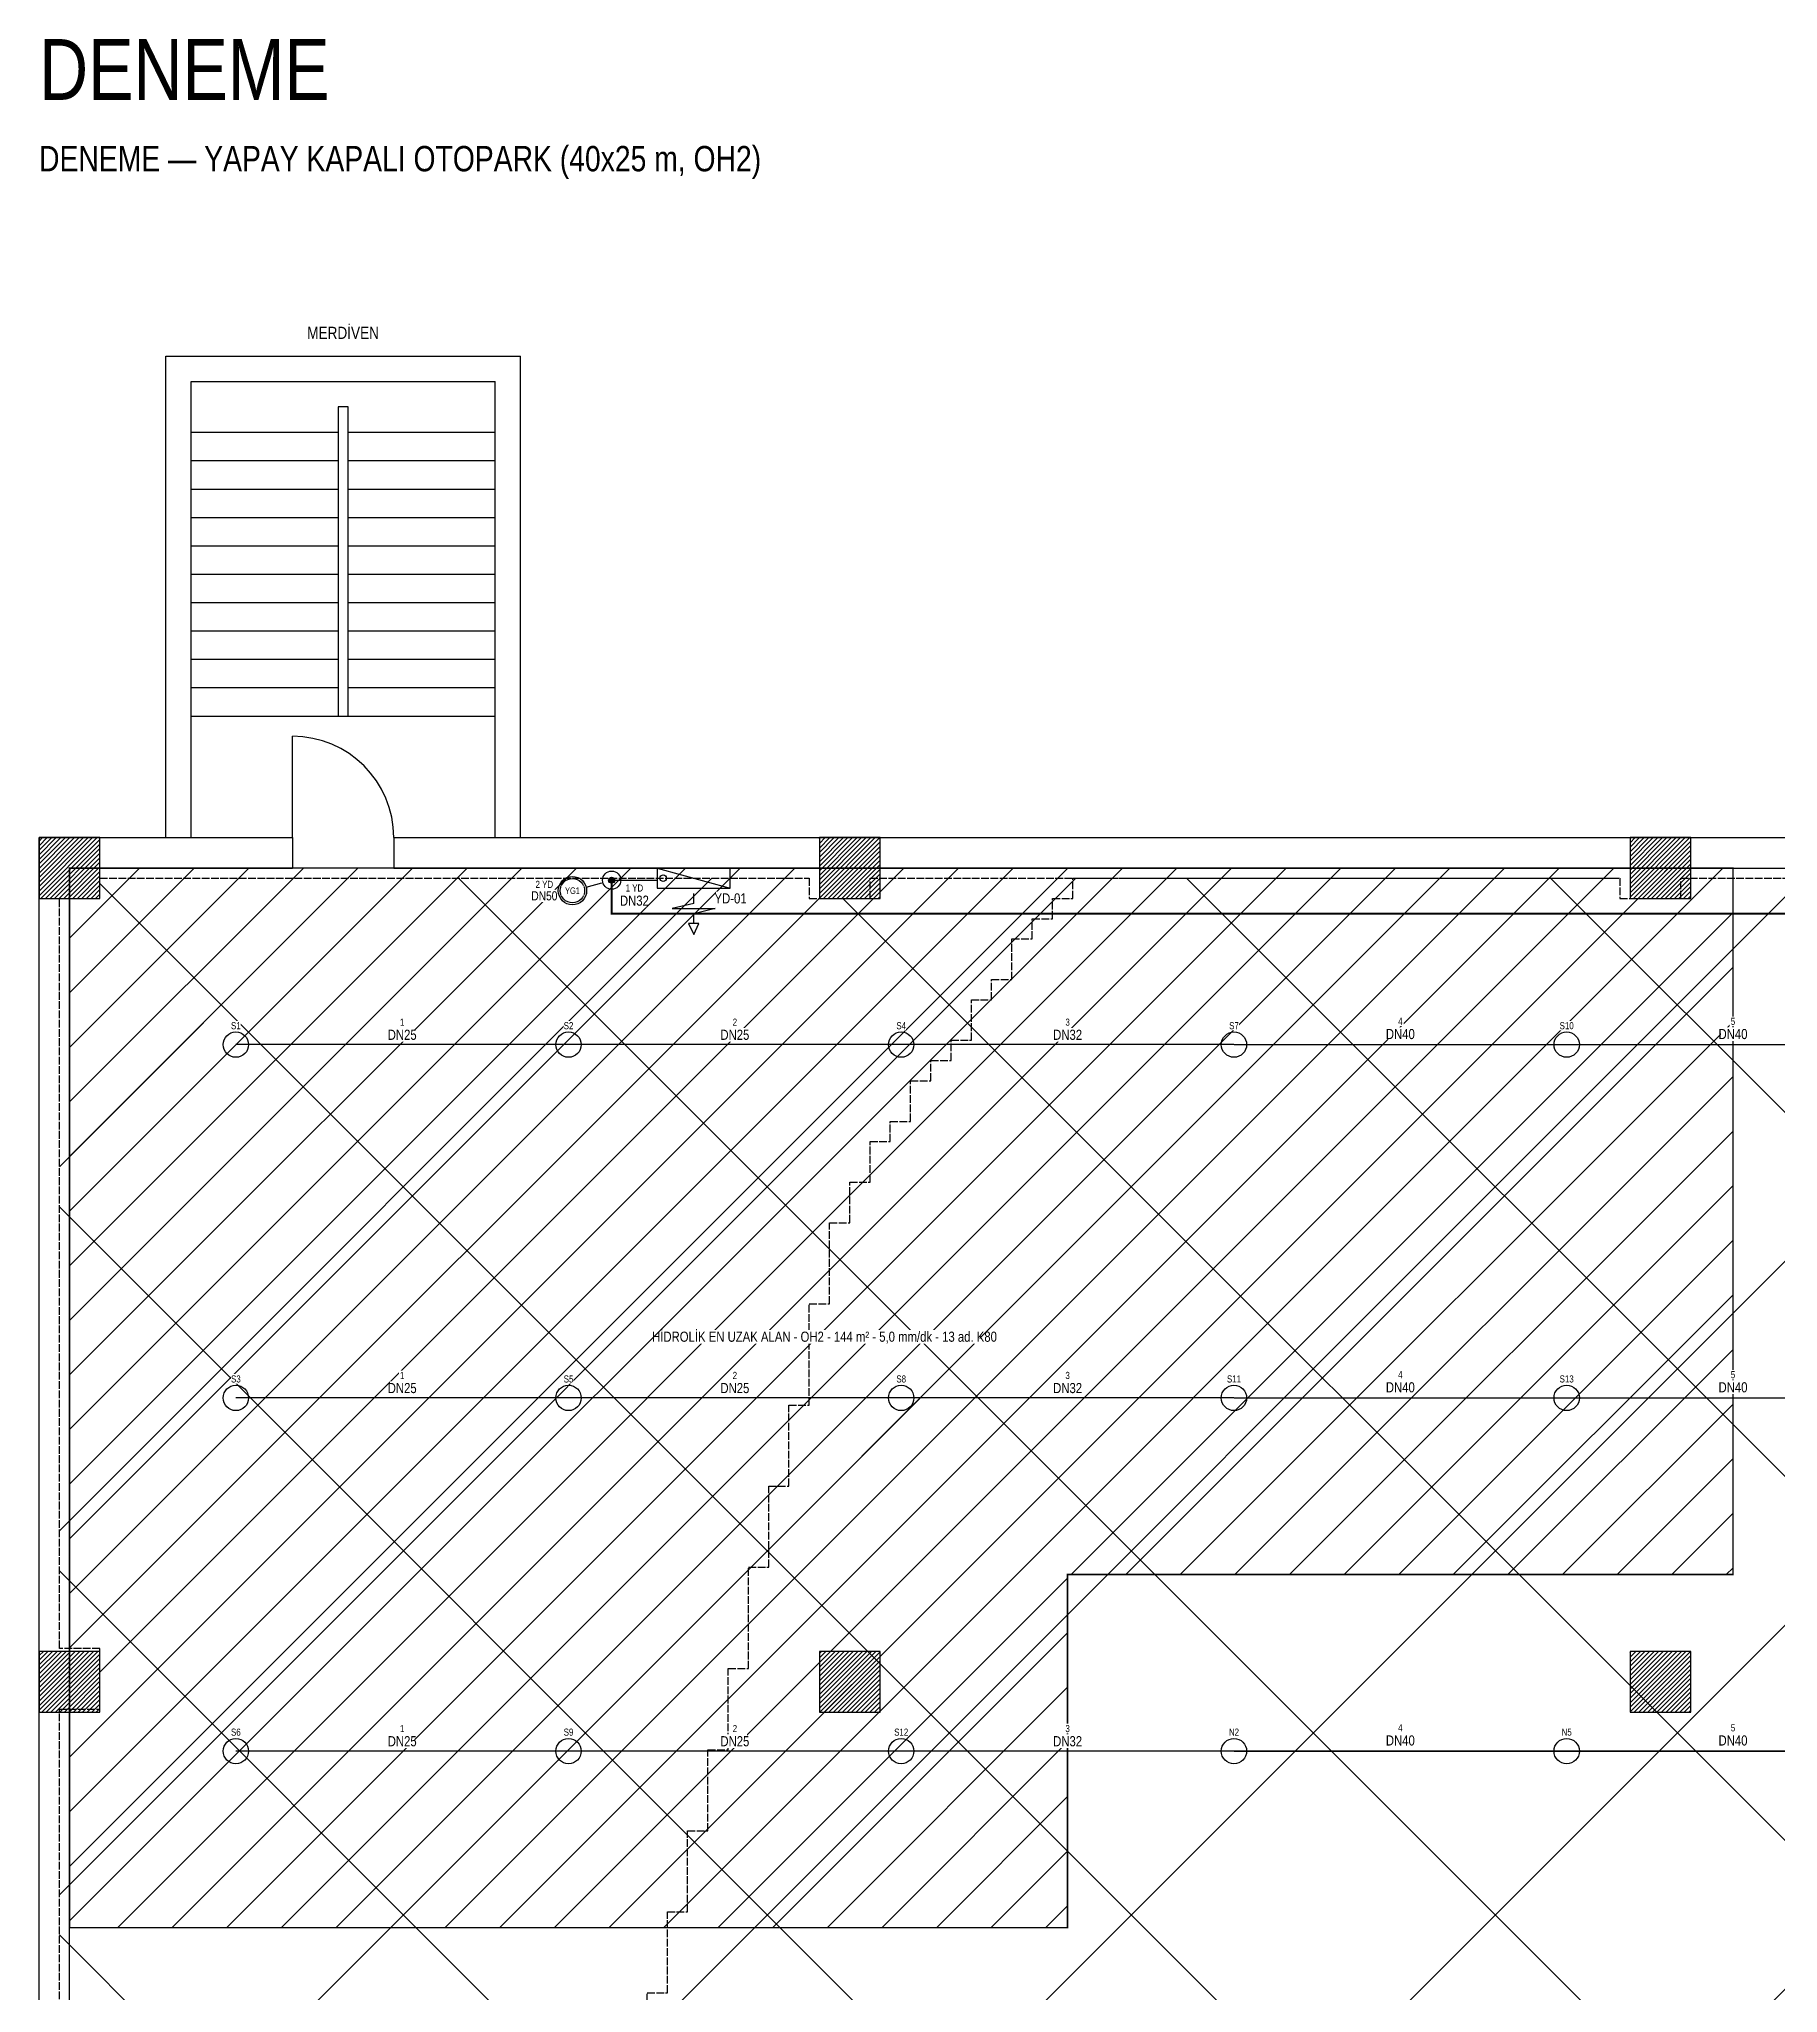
# Model space of a CAD drawing. Header units: centimetres. Extents: x 0 to 9130, y -568 to 3288.
# Drawn here: x 0 to 1716, y 1360 to 3288 of the extents above; entities that cross this region are included whole.
import ezdxf
from ezdxf.enums import TextEntityAlignment as Align

# ---------------------------------------------------------------- set-up
doc = ezdxf.new("R2010")
doc.units = ezdxf.units.CM
doc.linetypes.add('DASHED', pattern=[1.524, 1.27, -0.254])
for name, color, linetype in [('ROTAS-MIMARI-DUVAR', 8, 'Continuous'), ('ROTAS-MIMARI-KAPI', 8, 'Continuous'), ('ROTAS-MIMARI-KOLON', 8, 'Continuous'), ('ROTAS-MIMARI-KOLON-TARAMA', 9, 'Continuous'), ('ROTAS-MIMARI-MAHAL', 7, 'Continuous'), ('ROTAS-MIMARI-MERDIVEN', 8, 'Continuous'), ('ROTAS-YANGIN-BASLIK', 7, 'Continuous'), ('ROTAS-YANGIN-DOLAP', 1, 'Continuous'), ('ROTAS-YANGIN-DOLAP-BORU', 1, 'Continuous'), ('ROTAS-YANGIN-DOLAP-CAP', 1, 'Continuous'), ('ROTAS-YANGIN-DOLAP-ERISIM', 3, 'DASHED'), ('ROTAS-YANGIN-DOLAP-KAPSAMA', 3, 'Continuous'), ('ROTAS-YANGIN-DOLAP-KOLON', 6, 'Continuous'), ('ROTAS-YANGIN-DOLAP-YAZI', 1, 'Continuous'), ('ROTAS-YANGIN-DUGUM', 3, 'Continuous'), ('ROTAS-YANGIN-HIDROLIK-ALAN', 2, 'Continuous'), ('ROTAS-YANGIN-HIDROLIK-TARAMA', 8, 'Continuous'), ('ROTAS-YANGIN-SPR-BORU', 140, 'Continuous'), ('ROTAS-YANGIN-SPR-CAP', 141, 'Continuous'), ('ROTAS-YANGIN-SPRINKLER', 15, 'Continuous')]:
    doc.layers.add(name, color=color, linetype=linetype)
doc.styles.add('ROTAS', font='arial.ttf')

# ---------------------------------------------------------------- blocks, each defined once
blk = doc.blocks.new('ROTAS-SPR-DIK')
blk.add_circle((0, 0), 12.5)
blk = doc.blocks.new('ROTAS-YANGIN-DOLABI-PLAN')
for p, q in [((0, 32.8), (-5, 22)), ((-5, 22), (5, 22)), ((5, 22), (0, 32.8)), ((0, 22), (0, 12.3)), ((-21.2, 7.3), (0, 12.3)), ((21.2, 7.3), (-21.2, 7.3)), ((0, 2.3), (21.2, 7.3)), ((0, 2.3), (0, -7.8)), ((36, -32.8), (-36, -12.8)), ((30, -22.8), (30, -22.8))]:
    blk.add_line(p, q)
for points in [[(-36, -12.8), (-36, -32.8), (36, -32.8), (36, -12.8), (-36, -12.8)], [(36, -32.8), (-36, -12.8), (-36, -32.8), (36, -32.8)]]:
    blk.add_lwpolyline(points)
blk.add_circle((30, -22.8), 3.25)
at = {"style": 'ROTAS'}
blk.add_attdef('NO', text='', height=6, dxfattribs=at).set_placement((0, 35.8), align=Align.BOTTOM_CENTER)
blk = doc.blocks.new('ROTAS-SPR-KOLON')
blk.add_hatch(color=7).paths.add_polyline_path([(3, 0), (2.8, 1.1), (2.1, 2.1), (1.1, 2.8), (0, 3), (-1.1, 2.8), (-2.1, 2.1), (-2.8, 1.1), (-3, 0), (-2.8, -1.1), (-2.1, -2.1), (-1.1, -2.8), (0, -3), (1.1, -2.8), (2.1, -2.1), (2.8, -1.1)])
for radius in [9, 3]:
    blk.add_circle((0, 0), radius)

msp = doc.modelspace()

# ---------------------------------------------------------------- hatches: boundary and pattern name
at = {"layer": 'ROTAS-MIMARI-KOLON-TARAMA'}
h = msp.add_hatch(dxfattribs=at)
h.set_pattern_fill('ANSI31')
h.paths.add_polyline_path([(0, 2440), (60, 2440), (60, 2500), (0, 2500)])
h = msp.add_hatch(dxfattribs=at)
h.set_pattern_fill('ANSI31')
h.paths.add_polyline_path([(770, 2440), (830, 2440), (830, 2500), (770, 2500)])
h = msp.add_hatch(dxfattribs=at)
h.set_pattern_fill('ANSI31')
h.paths.add_polyline_path([(1570, 2440), (1630, 2440), (1630, 2500), (1570, 2500)])
h = msp.add_hatch(dxfattribs=at)
h.set_pattern_fill('ANSI31')
h.paths.add_polyline_path([(0, 1637), (60, 1637), (60, 1697), (0, 1697)])
h = msp.add_hatch(dxfattribs=at)
h.set_pattern_fill('ANSI31')
h.paths.add_polyline_path([(770, 1637), (830, 1637), (830, 1697), (770, 1697)])
h = msp.add_hatch(dxfattribs=at)
h.set_pattern_fill('ANSI31')
h.paths.add_polyline_path([(1570, 1637), (1630, 1637), (1630, 1697), (1570, 1697)])
at = {"layer": 'ROTAS-YANGIN-DOLAP-KAPSAMA'}
h = msp.add_hatch(dxfattribs=at)
h.set_pattern_fill('ANSI37', scale=80)
h.paths.add_polyline_path([(20, 860), (20, 1640), (60, 1640), (60, 1700), (20, 1700), (20, 2440), (60, 2440), (60, 2460), (760, 2460), (760, 2440), (820, 2440), (820, 2460), (1560, 2460), (1560, 2440), (1620, 2440), (1620, 2460), (2360, 2460), (2360, 2440), (2420, 2440), (2420, 2460), (3160, 2460), (3160, 2440), (3220, 2440), (3220, 2460), (3940, 2460), (3940, 2440), (3960, 2440), (3960, 1700), (3940, 1700), (3940, 1640), (3960, 1640), (3960, 860), (3940, 860), (3940, 800), (3960, 800), (3960, 60), (3940, 60), (3940, 20), (3220, 20), (3220, 60), (3160, 60), (3160, 20), (2420, 20), (2420, 60), (2360, 60), (2360, 20), (1620, 20), (1620, 60), (1560, 60), (1560, 20), (820, 20), (820, 60), (760, 60), (760, 20), (60, 20), (60, 60), (20, 60), (20, 800), (60, 800), (60, 860)])
h.paths.add_polyline_path([(1560, 1700), (1560, 1640), (1620, 1640), (1620, 1700)], flags=0)
h.paths.add_polyline_path([(1620, 860), (1560, 860), (1560, 800), (1620, 800)], flags=0)
h.paths.add_polyline_path([(760, 1700), (760, 1640), (820, 1640), (820, 1700)], flags=0)
h.paths.add_polyline_path([(760, 860), (760, 800), (820, 800), (820, 860)], flags=0)
h.paths.add_polyline_path([(2360, 800), (2420, 800), (2420, 860), (2360, 860)], flags=0)
h.paths.add_polyline_path([(2360, 1640), (2420, 1640), (2420, 1700), (2360, 1700)], flags=0)
h.paths.add_polyline_path([(3220, 800), (3220, 860), (3160, 860), (3160, 800)], flags=0)
h.paths.add_polyline_path([(3160, 1640), (3220, 1640), (3220, 1700), (3160, 1700)], flags=0)
at = {"layer": 'ROTAS-YANGIN-HIDROLIK-TARAMA'}
h = msp.add_hatch(dxfattribs=at)
h.set_pattern_fill('ANSI31', scale=12)
h.paths.add_polyline_path([(30.033, 2469.986), (1671.667, 2469.986), (1671.667, 1772.814), (1014.967, 1772.814), (1014.967, 1424.314), (30.033, 1424.314)])

# ---------------------------------------------------------------- linework, layer by layer
at = {"layer": 'ROTAS-MIMARI-DUVAR'}
for p, q in [((125, 2975), (475, 2975)), ((125, 2500), (125, 2975)), ((475, 2500), (475, 2975)), ((150, 2950), (450, 2950)), ((150, 2500), (150, 2950)), ((450, 2500), (450, 2950)), ((0, 2500), (250, 2500)), ((0, 0), (0, 2500)), ((350, 2500), (4000, 2500)), ((30, 2470), (250, 2470)), ((30, 30), (30, 2470)), ((350, 2470), (3970, 2470))]:
    msp.add_line(p, q, dxfattribs=at)
at = {"layer": 'ROTAS-MIMARI-KAPI'}
for p, q in [((250, 2500), (250, 2600)), ((250, 2500), (250, 2470)), ((350, 2500), (350, 2470))]:
    msp.add_line(p, q, dxfattribs=at)
msp.add_arc((250, 2500), 100, 0, 90, dxfattribs=at)
at = {"layer": 'ROTAS-MIMARI-KOLON'}
for points in [[(0, 2440), (60, 2440), (60, 2500), (0, 2500)], [(770, 2440), (830, 2440), (830, 2500), (770, 2500)], [(1570, 2440), (1630, 2440), (1630, 2500), (1570, 2500)], [(0, 1637), (60, 1637), (60, 1697), (0, 1697)], [(770, 1637), (830, 1637), (830, 1697), (770, 1697)], [(1570, 1637), (1630, 1637), (1630, 1697), (1570, 1697)]]:
    msp.add_lwpolyline(points, close=True, dxfattribs=at)
at = {"layer": 'ROTAS-MIMARI-MERDIVEN'}
msp.add_lwpolyline([(295, 2620), (305, 2620), (305, 2925), (295, 2925)], close=True, dxfattribs=at)
for points in [[(150, 2900), (295, 2900)], [(305, 2900), (450, 2900)], [(150, 2872), (295, 2872)], [(305, 2872), (450, 2872)], [(150, 2844), (295, 2844)], [(305, 2844), (450, 2844)], [(150, 2816), (295, 2816)], [(305, 2816), (450, 2816)], [(150, 2788), (295, 2788)], [(305, 2788), (450, 2788)], [(150, 2760), (295, 2760)], [(305, 2760), (450, 2760)], [(150, 2732), (295, 2732)], [(305, 2732), (450, 2732)], [(150, 2704), (295, 2704)], [(305, 2704), (450, 2704)], [(150, 2676), (295, 2676)], [(305, 2676), (450, 2676)], [(150, 2648), (295, 2648)], [(305, 2648), (450, 2648)], [(150, 2620), (295, 2620)], [(305, 2620), (450, 2620)]]:
    msp.add_lwpolyline(points, dxfattribs=at)
at = {"layer": 'ROTAS-YANGIN-DOLAP-BORU', "const_width": 2}
msp.add_lwpolyline([(565, 2458), (565, 2425), (3925, 2425), (3925, 785), (3958, 785), (3958, 677)], dxfattribs=at)
at = {"layer": 'ROTAS-YANGIN-DOLAP-BORU'}
msp.add_lwpolyline([(565, 2458), (610, 2458)], dxfattribs=at)
at = {"layer": 'ROTAS-YANGIN-DOLAP-ERISIM', "linetype": 'DASHED', "ltscale": 6}
for points in [[(20, 860), (20, 1640), (60, 1640), (60, 1700), (20, 1700), (20, 2440), (60, 2440), (60, 2460), (760, 2460), (760, 2440), (820, 2440), (820, 2460), (1560, 2460), (1560, 2440), (1620, 2440), (1620, 2460), (2360, 2460), (2360, 2440), (2420, 2440), (2420, 2460), (3160, 2460)], [(600, 1260), (600, 1360), (620, 1360), (620, 1440), (640, 1440), (640, 1520), (660, 1520), (660, 1600), (680, 1600), (680, 1680), (700, 1680), (700, 1780), (720, 1780), (720, 1860), (740, 1860), (740, 1940), (760, 1940), (760, 2040), (780, 2040), (780, 2120), (800, 2120), (800, 2160), (820, 2160), (820, 2200), (840, 2200), (840, 2220), (860, 2220), (860, 2260), (880, 2260), (880, 2280), (900, 2280), (900, 2300), (920, 2300), (920, 2340), (940, 2340), (940, 2360), (960, 2360), (960, 2400), (980, 2400), (980, 2420), (1000, 2420), (1000, 2440), (1020, 2440), (1020, 2460), (1560, 2460), (1560, 2440), (1620, 2440), (1620, 2460), (2360, 2460)]]:
    msp.add_lwpolyline(points, dxfattribs=at)
at = {"layer": 'ROTAS-YANGIN-DOLAP-KOLON'}
msp.add_line((539.886, 2451.271), (555.341, 2455.412), dxfattribs=at)
for radius in [14, 12]:
    msp.add_circle((526.363, 2447.647), radius, dxfattribs=at)
at = {"layer": 'ROTAS-YANGIN-HIDROLIK-ALAN', "linetype": 'DASHED', "ltscale": 8, "const_width": 1.5}
msp.add_lwpolyline([(30.033, 2469.986), (1671.667, 2469.986), (1671.667, 1772.814), (1014.967, 1772.814), (1014.967, 1424.314), (30.033, 1424.314)], close=True, dxfattribs=at)
at = {"layer": 'ROTAS-YANGIN-SPR-BORU'}
for points in [[(522.5, 2295.7), (194.2, 2295.7)], [(850.8, 2295.7), (522.5, 2295.7)], [(1179.2, 2295.7), (850.8, 2295.7)], [(522.5, 1947.1), (194.2, 1947.1)], [(850.8, 1947.1), (522.5, 1947.1)], [(1179.2, 1947.1), (850.8, 1947.1)], [(522.5, 1598.6), (194.2, 1598.6)], [(850.8, 1598.6), (522.5, 1598.6)], [(1179.2, 1598.6), (850.8, 1598.6)]]:
    msp.add_lwpolyline(points, dxfattribs=at)
at = {"layer": 'ROTAS-YANGIN-SPR-BORU', "const_width": 1.5}
for points in [[(1507.5, 2295.7), (1179.2, 2295.7)], [(1835.8, 2295.7), (1507.5, 2295.7)], [(1507.5, 1947.1), (1179.2, 1947.1)], [(1835.8, 1947.1), (1507.5, 1947.1)], [(1507.5, 1598.6), (1179.2, 1598.6)], [(1835.8, 1598.6), (1507.5, 1598.6)]]:
    msp.add_lwpolyline(points, dxfattribs=at)

# ---------------------------------------------------------------- block references
at = {"layer": 'ROTAS-YANGIN-DOLAP', "rotation": -180}
msp.add_blockref('ROTAS-YANGIN-DOLABI-PLAN', (646, 2437.2), dxfattribs=at)
at = {"layer": 'ROTAS-YANGIN-DOLAP-KOLON'}
msp.add_blockref('ROTAS-SPR-KOLON', (565, 2458), dxfattribs=at)
at = {"layer": 'ROTAS-YANGIN-SPRINKLER'}
for p in [(194.2, 2295.7), (522.5, 2295.7), (850.8, 2295.7), (1179.2, 2295.7), (1507.5, 2295.7), (194.2, 1947.1), (522.5, 1947.1), (850.8, 1947.1), (1179.2, 1947.1), (1507.5, 1947.1), (194.2, 1598.6), (522.5, 1598.6), (850.8, 1598.6), (1179.2, 1598.6), (1507.5, 1598.6)]:
    msp.add_blockref('ROTAS-SPR-DIK', p, dxfattribs=at)

# ---------------------------------------------------------------- texts
at = {"layer": 'ROTAS-YANGIN-BASLIK', "style": 'ROTAS', "width": 0.8}
for s, height, p in [('DENEME', 60, (0, 3210)), ('DENEME — YAPAY KAPALI OTOPARK (40x25 m, OH2)', 25, (0, 3150))]:
    msp.add_text(s, height=height, dxfattribs=at).set_placement(p, align=Align.BOTTOM_LEFT)

# ---------------------------------------------------------------- wipeouts: each hides what was drawn before it
msp.add_wipeout([(273.792, 2990), (326.208, 2990), (326.208, 3006.2), (273.792, 3006.2)])

# ---------------------------------------------------------------- next in the draw order: texts
at = {"layer": 'ROTAS-MIMARI-MAHAL', "style": 'ROTAS', "width": 0.8}
msp.add_text('MERDİVEN', height=12, dxfattribs=at).set_placement((300, 2998.1), align=Align.MIDDLE_CENTER)

# ---------------------------------------------------------------- next in the draw order: wipeouts: each hides what was drawn before it
for points in [[(515.363, 2442.647), (537.363, 2442.647), (537.363, 2452.647), (515.363, 2452.647)], [(575.58, 2431.05), (599.42, 2431.05), (599.42, 2444.55), (575.58, 2444.55)], [(668, 2433.25), (696.8, 2433.25), (696.8, 2446.75), (668, 2446.75)], [(189.328, 2309.7), (199.072, 2309.7), (199.072, 2319.15), (189.328, 2319.15)], [(517.628, 2309.7), (527.372, 2309.7), (527.372, 2319.15), (517.628, 2319.15)], [(845.928, 2309.7), (855.672, 2309.7), (855.672, 2319.15), (845.928, 2319.15)], [(1174.328, 2309.7), (1184.072, 2309.7), (1184.072, 2319.15), (1174.328, 2319.15)], [(1500.892, 2309.7), (1514.108, 2309.7), (1514.108, 2319.15), (1500.892, 2319.15)], [(346.43, 2298.7), (370.27, 2298.7), (370.27, 2312.2), (346.43, 2312.2)], [(674.73, 2298.7), (698.57, 2298.7), (698.57, 2312.2), (674.73, 2312.2)], [(1003.08, 2298.7), (1026.92, 2298.7), (1026.92, 2312.2), (1003.08, 2312.2)], [(1331.43, 2299.45), (1355.27, 2299.45), (1355.27, 2312.95), (1331.43, 2312.95)], [(1659.73, 2299.45), (1683.57, 2299.45), (1683.57, 2312.95), (1659.73, 2312.95)], [(621.814, 2000.773), (928.374, 2000.773), (928.374, 2014.273), (621.814, 2014.273)], [(189.328, 1961.1), (199.072, 1961.1), (199.072, 1970.55), (189.328, 1970.55)], [(517.628, 1961.1), (527.372, 1961.1), (527.372, 1970.55), (517.628, 1970.55)], [(845.928, 1961.1), (855.672, 1961.1), (855.672, 1970.55), (845.928, 1970.55)], [(1172.592, 1961.1), (1185.808, 1961.1), (1185.808, 1970.55), (1172.592, 1970.55)], [(1500.892, 1961.1), (1514.108, 1961.1), (1514.108, 1970.55), (1500.892, 1970.55)], [(346.43, 1950.1), (370.27, 1950.1), (370.27, 1963.6), (346.43, 1963.6)], [(674.73, 1950.1), (698.57, 1950.1), (698.57, 1963.6), (674.73, 1963.6)], [(1003.08, 1950.1), (1026.92, 1950.1), (1026.92, 1963.6), (1003.08, 1963.6)], [(1331.43, 1950.85), (1355.27, 1950.85), (1355.27, 1964.35), (1331.43, 1964.35)], [(1659.73, 1950.85), (1683.57, 1950.85), (1683.57, 1964.35), (1659.73, 1964.35)], [(189.328, 1612.6), (199.072, 1612.6), (199.072, 1622.05), (189.328, 1622.05)], [(517.628, 1612.6), (527.372, 1612.6), (527.372, 1622.05), (517.628, 1622.05)], [(844.192, 1612.6), (857.408, 1612.6), (857.408, 1622.05), (844.192, 1622.05)], [(1174.328, 1612.6), (1184.072, 1612.6), (1184.072, 1622.05), (1174.328, 1622.05)], [(1502.628, 1612.6), (1512.372, 1612.6), (1512.372, 1622.05), (1502.628, 1622.05)], [(346.43, 1601.6), (370.27, 1601.6), (370.27, 1615.1), (346.43, 1615.1)], [(674.73, 1601.6), (698.57, 1601.6), (698.57, 1615.1), (674.73, 1615.1)], [(1003.08, 1601.6), (1026.92, 1601.6), (1026.92, 1615.1), (1003.08, 1615.1)], [(1331.43, 1602.35), (1355.27, 1602.35), (1355.27, 1615.85), (1331.43, 1615.85)], [(1659.73, 1602.35), (1683.57, 1602.35), (1683.57, 1615.85), (1659.73, 1615.85)]]:
    msp.add_wipeout(points)

# ---------------------------------------------------------------- next in the draw order: texts
at = {"layer": 'ROTAS-YANGIN-DOLAP-CAP', "style": 'ROTAS', "width": 0.8}
msp.add_text('DN32', height=10, dxfattribs=at).set_placement((587.5, 2437.8), align=Align.MIDDLE_CENTER)
at = {"layer": 'ROTAS-YANGIN-DOLAP-KOLON', "style": 'ROTAS', "width": 0.8}
msp.add_text('YG1', height=6.5, dxfattribs=at).set_placement((526.363, 2447.647), align=Align.MIDDLE_CENTER)
at = {"layer": 'ROTAS-YANGIN-DOLAP-YAZI', "style": 'ROTAS', "width": 0.8}
msp.add_text('YD-01', height=10, dxfattribs=at).set_placement((682.4, 2440), align=Align.MIDDLE_CENTER)
at = {"layer": 'ROTAS-YANGIN-DUGUM', "style": 'ROTAS', "width": 0.8}
for s, p in [('S1', (194.2, 2314.425)), ('S2', (522.5, 2314.425)), ('S4', (850.8, 2314.425)), ('S7', (1179.2, 2314.425)), ('S10', (1507.5, 2314.425)), ('S3', (194.2, 1965.825)), ('S5', (522.5, 1965.825)), ('S8', (850.8, 1965.825)), ('S11', (1179.2, 1965.825)), ('S13', (1507.5, 1965.825)), ('S6', (194.2, 1617.325)), ('S9', (522.5, 1617.325)), ('S12', (850.8, 1617.325)), ('N2', (1179.2, 1617.325)), ('N5', (1507.5, 1617.325))]:
    msp.add_text(s, height=7, dxfattribs=at).set_placement(p, align=Align.MIDDLE_CENTER)
at = {"layer": 'ROTAS-YANGIN-HIDROLIK-ALAN', "style": 'ROTAS', "width": 0.8}
msp.add_text('HİDROLİK EN UZAK ALAN - OH2 - 144 m² - 5,0 mm/dk - 13 ad. K80', height=10, dxfattribs=at).set_placement((775.094, 2007.523), align=Align.MIDDLE_CENTER)
at = {"layer": 'ROTAS-YANGIN-SPR-CAP', "style": 'ROTAS', "width": 0.8}
for s, p in [('DN25', (358.35, 2305.45)), ('DN25', (686.65, 2305.45)), ('DN32', (1015, 2305.45)), ('DN40', (1343.35, 2306.2)), ('DN40', (1671.65, 2306.2)), ('DN25', (358.35, 1956.85)), ('DN25', (686.65, 1956.85)), ('DN32', (1015, 1956.85)), ('DN40', (1343.35, 1957.6)), ('DN40', (1671.65, 1957.6)), ('DN25', (358.35, 1608.35)), ('DN25', (686.65, 1608.35)), ('DN32', (1015, 1608.35)), ('DN40', (1343.35, 1609.1)), ('DN40', (1671.65, 1609.1))]:
    msp.add_text(s, height=10, dxfattribs=at).set_placement(p, align=Align.MIDDLE_CENTER)

# ---------------------------------------------------------------- next in the draw order: wipeouts: each hides what was drawn before it
msp.add_wipeout([(487.907, 2436.497), (509.363, 2436.497), (509.363, 2448.647), (487.907, 2448.647)])

# ---------------------------------------------------------------- next in the draw order: texts
at = {"layer": 'ROTAS-YANGIN-DOLAP-CAP', "style": 'ROTAS', "width": 0.8}
msp.add_text('DN50', height=9, dxfattribs=at).set_placement((498.635, 2442.572), align=Align.MIDDLE_CENTER)

# ---------------------------------------------------------------- next in the draw order: wipeouts: each hides what was drawn before it
for points in [[(579.156, 2445.55), (595.844, 2445.55), (595.844, 2455), (579.156, 2455)], [(355.214, 2313.2), (361.486, 2313.2), (361.486, 2322.65), (355.214, 2322.65)], [(683.514, 2313.2), (689.786, 2313.2), (689.786, 2322.65), (683.514, 2322.65)], [(1011.864, 2313.2), (1018.136, 2313.2), (1018.136, 2322.65), (1011.864, 2322.65)], [(1340.214, 2313.95), (1346.486, 2313.95), (1346.486, 2323.4), (1340.214, 2323.4)], [(1668.514, 2313.95), (1674.786, 2313.95), (1674.786, 2323.4), (1668.514, 2323.4)], [(355.214, 1964.6), (361.486, 1964.6), (361.486, 1974.05), (355.214, 1974.05)], [(683.514, 1964.6), (689.786, 1964.6), (689.786, 1974.05), (683.514, 1974.05)], [(1011.864, 1964.6), (1018.136, 1964.6), (1018.136, 1974.05), (1011.864, 1974.05)], [(1340.214, 1965.35), (1346.486, 1965.35), (1346.486, 1974.8), (1340.214, 1974.8)], [(1668.514, 1965.35), (1674.786, 1965.35), (1674.786, 1974.8), (1668.514, 1974.8)], [(355.214, 1616.1), (361.486, 1616.1), (361.486, 1625.55), (355.214, 1625.55)], [(683.514, 1616.1), (689.786, 1616.1), (689.786, 1625.55), (683.514, 1625.55)], [(1011.864, 1616.1), (1018.136, 1616.1), (1018.136, 1625.55), (1011.864, 1625.55)], [(1340.214, 1616.85), (1346.486, 1616.85), (1346.486, 1626.3), (1340.214, 1626.3)], [(1668.514, 1616.85), (1674.786, 1616.85), (1674.786, 1626.3), (1668.514, 1626.3)]]:
    msp.add_wipeout(points)

# ---------------------------------------------------------------- next in the draw order: texts
msp.add_text('1 YD', height=7, dxfattribs=at).set_placement((587.5, 2450.275), align=Align.MIDDLE_CENTER)
at = {"layer": 'ROTAS-YANGIN-SPR-CAP', "style": 'ROTAS', "width": 0.8}
for s, p in [('1', (358.35, 2317.925)), ('2', (686.65, 2317.925)), ('3', (1015, 2317.925)), ('4', (1343.35, 2318.675)), ('5', (1671.65, 2318.675)), ('1', (358.35, 1969.325)), ('2', (686.65, 1969.325)), ('3', (1015, 1969.325)), ('4', (1343.35, 1970.075)), ('5', (1671.65, 1970.075)), ('1', (358.35, 1620.825)), ('2', (686.65, 1620.825)), ('3', (1015, 1620.825)), ('4', (1343.35, 1621.575)), ('5', (1671.65, 1621.575))]:
    msp.add_text(s, height=7, dxfattribs=at).set_placement(p, align=Align.MIDDLE_CENTER)

# ---------------------------------------------------------------- next in the draw order: wipeouts: each hides what was drawn before it
msp.add_wipeout([(490.291, 2449.147), (506.979, 2449.147), (506.979, 2458.597), (490.291, 2458.597)])

# ---------------------------------------------------------------- next in the draw order: texts
at = {"layer": 'ROTAS-YANGIN-DOLAP-CAP', "style": 'ROTAS', "width": 0.8}
msp.add_text('2 YD', height=7, dxfattribs=at).set_placement((498.635, 2453.872), align=Align.MIDDLE_CENTER)

doc.saveas('drawing.dxf')
